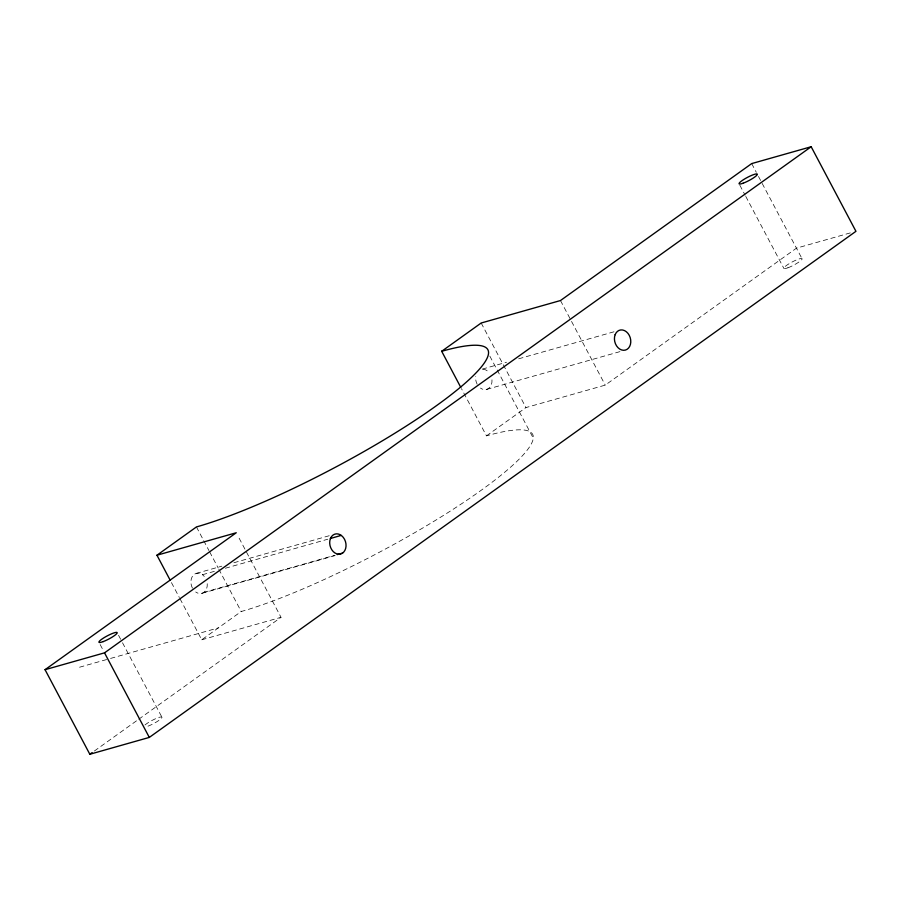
<?xml version="1.0" encoding="UTF-8"?>
<svg xmlns="http://www.w3.org/2000/svg" width="901" height="901" viewBox="0 0 901 901"><rect width="100%" height="100%" fill="white"/><g stroke="black" fill="none" stroke-linecap="round" stroke-linejoin="round"><path stroke-width="0.68" stroke-dasharray="4.5 3.38" d="M179.997 598.748L201.734 639.789L241.22 611.509A190.989 32.504 -27.9 0 0 480.819 490.538A190.989 32.504 -27.9 0 0 486.472 435.859L461.447 388.601M486.472 435.859L525.959 407.579L605.258 385.11L796.473 248.158L850.544 232.841M94.38 751.006L137.628 720.023M138.765 719.212L281.033 617.32L237.571 535.239M482.283 369.106L506.531 362.236M518.661 358.801L614.324 331.692M486.72 389.378L621.453 351.199M196.193 573.419L221.792 566.166M233.922 562.731L329.586 535.622M202.455 574.725L214.584 571.29M225.363 568.238L327.773 539.215M203.863 592.385L334.564 555.354M201.982 593.308L338.066 554.746M79.57 667.213L109.212 658.811M110.564 658.428L218.357 627.884M201.734 639.789L281.033 617.32M751.693 163.588L756.299 172.294M758.496 176.472L801.958 258.553M739.845 185.223L745.104 195.168M745.769 196.407L783.96 268.543M560.478 300.54L605.258 385.11M481.179 323.009L525.959 407.579M489.806 356.064L533.268 438.145M196.441 526.939L203.029 539.372M203.682 540.623L208.953 550.567M209.618 551.817L218.177 567.979M218.83 569.229L241.22 611.509M171.438 582.587L179.344 597.509M118.549 635.295L121.838 641.512M122.502 642.762L162.011 717.376M100.169 644.575L103.469 650.792M144.971 724.99A10.361 1.768 -27.9 0 1 158.272 717.635A10.361 1.768 -27.9 0 1 159.725 719.809A10.361 1.768 -27.9 0 1 146.176 726.78M207.23 583.747A10.361 7.985 74.2 0 1 195.72 592.002M192.431 588.128A10.361 7.985 74.2 0 1 193.478 575.041A10.361 7.985 74.2 0 1 204.279 576.426M491.969 379.828A10.361 7.985 74.2 0 1 480.447 388.072M477.17 384.198A10.361 7.985 74.2 0 1 475.739 376.427M483.015 369.241A10.361 7.985 74.2 0 1 489.006 372.496M787.924 267.777A10.361 1.768 -27.9 0 0 802.138 258.981A10.361 1.768 -27.9 0 0 788.814 263.892A10.361 1.768 -27.9 0 0 787.924 267.777"/><path stroke-width="1.35" d="M156.954 555.219L196.441 526.939A190.989 32.504 -27.9 0 0 436.039 405.968A190.989 32.504 -27.9 0 0 441.693 351.289L481.179 323.009L560.478 300.54L751.693 163.588L811.17 146.739L855.95 231.309L149.307 737.412L89.83 754.261L45.05 669.691L236.265 532.75L156.954 555.219L170.12 580.098M45.05 669.691L104.527 652.842L811.17 146.739M89.83 754.261L92.105 752.628M330.464 538.46L341.242 535.397M337.256 554.588L342.65 553.056M441.693 351.289L460.783 387.362M104.527 652.842L149.307 737.412M103.266 641.58A10.361 1.768 -27.9 0 0 117.231 632.806A10.361 1.768 -27.9 0 0 103.638 637.953A10.361 1.768 -27.9 0 0 103.266 641.58M743.145 183.207A10.361 1.768 -27.9 0 0 757.358 174.411A10.361 1.768 -27.9 0 0 744.035 179.322A10.361 1.768 -27.9 0 0 743.145 183.207M615.146 334.676A10.361 7.985 74.2 0 0 623.413 350.298A10.361 7.985 74.2 0 0 629.258 335.341A10.361 7.985 74.2 0 0 615.146 334.676M330.408 538.607A10.361 7.985 74.2 0 0 338.686 554.228A10.361 7.985 74.2 0 0 344.52 539.271A10.361 7.985 74.2 0 0 330.408 538.607"/></g></svg>
